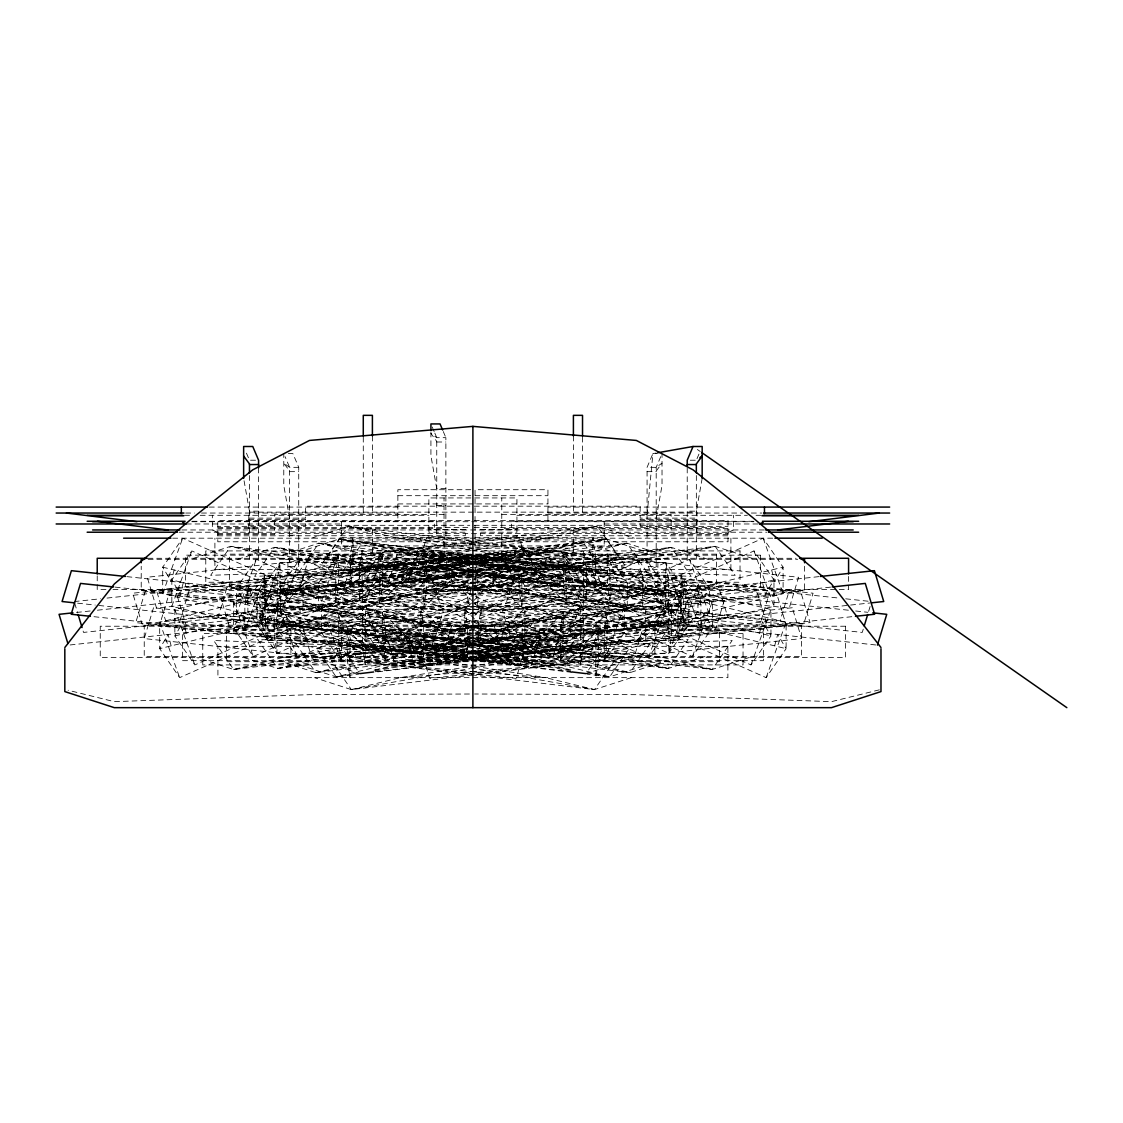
<?xml version="1.0" encoding="UTF-8"?>
<svg xmlns="http://www.w3.org/2000/svg" width="1123" height="1123" viewBox="0 0 1123 1123"><rect width="100%" height="100%" fill="white"/><g stroke="black" fill="none" stroke-linecap="round" stroke-linejoin="round"><path stroke-width="0.75" stroke-dasharray="5 3.75" d="M375.363 671.765L572.856 648.027L607.22 613.228L606.925 644.377L604.286 661.7L474.439 603.907M647.073 514.839L652.912 453.594L656.253 453.004M471.632 612.807L599.135 626.466L589.814 657.306L217.89 617.468L227.211 586.641L469.905 612.625L338.5 554.144L335.861 571.453L335.566 602.602L233.373 627.56L233.373 601.142L369.93 567.803L583.005 542.198L619.812 554.144M470.102 594.137L382.494 555.155L379.855 572.463L379.56 603.613L277.367 628.571L277.367 602.153L413.938 568.814L626.999 543.209L663.819 555.155M470.158 561.739L468.038 575.594L467.744 606.743L365.551 631.702L365.551 605.283L532.625 564.49L626.606 567.957L606.631 538.97L393.569 564.588L256.999 597.927L256.999 624.332L276.974 653.319L668.831 653.319L688.806 624.332L688.806 597.927L552.235 564.588L339.174 538.97L302.354 550.916M474.257 622.395L560.279 660.675L562.932 643.367L563.213 612.217L665.42 587.273L665.42 613.677L528.849 647.016L315.774 672.621L278.967 660.675M704.977 656.534L668.171 668.48L455.096 642.875L318.525 609.536L318.525 583.118L338.5 554.144L338.5 585.462L335.566 602.602L369.93 567.803L534.099 554.144L583.005 542.198L602.981 571.186L508.986 567.719L384.74 598.054L253.335 656.534L233.373 627.56L241.782 613.355L244.842 624.753M247.874 611.6L267.85 640.587L399.255 582.093L523.5 551.758L617.482 555.225L597.506 526.238L548.6 538.184L384.431 551.856L350.067 586.655L350.362 555.506L353.001 538.184L353.001 569.515L350.067 586.655L247.874 611.6L247.874 585.195L384.431 551.856L597.506 526.238L634.327 538.184M643.451 550.916L606.631 538.97L557.724 550.916L393.569 564.588L359.192 599.387L359.486 568.238L362.125 550.916L362.125 582.247L359.192 599.387L256.999 624.332M748.971 657.559L712.164 669.49L499.089 643.886L362.532 610.547L362.532 584.142L382.494 555.155L382.494 586.487L379.56 603.613L413.938 568.814L473.316 563.872M474.622 602.784L597.169 572.87L691.164 576.338L671.189 547.35L622.282 559.296L458.114 572.955L423.75 607.768L424.031 576.604L426.684 559.296L426.684 590.628L423.75 607.768L321.543 632.712L321.543 606.294L458.114 572.955L671.189 547.35L707.995 559.296M470.677 589.603L467.744 606.743L502.107 571.944L715.183 546.34L751.989 558.285M474.945 615.306L481.079 609.087L480.784 640.236L478.145 657.559L478.145 626.227L481.079 609.087L583.272 584.142L583.272 610.547L446.715 643.886L233.64 669.49L196.834 657.559M471.506 644.476L490.709 642.875L525.073 608.076L524.792 639.226L522.139 656.534L522.139 625.216L525.073 608.076L627.28 583.118L627.28 609.536L490.709 642.875L277.634 668.48L240.827 656.534M470.032 562.132L339.174 538.97L319.199 567.957L413.18 564.49L580.254 605.283L580.254 631.702L560.279 660.675L560.279 629.357L563.213 612.217L528.849 647.016L471.225 651.817M299.336 664.914L336.142 676.86L385.063 664.914L549.217 651.256L583.595 616.457L583.3 647.606L580.647 664.914L580.647 633.583L583.595 616.457L685.788 591.498L685.788 617.917L549.217 651.256L374.254 672.284M471.828 671.694L564.392 663.988L598.756 629.189L598.461 660.338L595.822 677.646L595.822 646.315L598.756 629.189L700.949 604.23L700.949 630.649L564.392 663.988L351.317 689.592L314.496 677.646M237.809 559.296L274.616 547.35L487.691 572.955L624.262 606.294L624.262 632.712L604.286 661.7L604.286 630.368L607.22 613.228M656.197 518.264L662.023 485.445L662.023 453.594M702.17 478.342L696.344 511.162L687.22 511.162M174.177 569.965L171.131 581.363L162.709 567.171L182.684 538.184L314.089 596.678L438.335 626.999L469.667 625.848M183.302 582.697L180.256 594.095L171.833 579.903L191.808 550.916L323.213 609.41M247.86 591.077L244.814 602.475L236.392 588.284L256.367 559.296L387.758 617.79L512.004 648.111L605.999 644.644L586.024 673.632L622.83 661.7M271.485 594.306L268.439 605.69L260.017 591.498L279.992 562.511L665.813 562.511L685.788 591.498L677.366 605.69L674.319 594.306M291.854 590.066L288.808 601.465L280.385 587.273L300.36 558.285L431.765 616.766L556.011 647.101L649.992 643.633L630.031 672.621L416.956 647.016L280.385 613.677L280.385 587.273L382.578 612.217L416.956 647.016L581.11 660.675L630.031 672.621L666.837 660.675M656.969 625.764L660.015 614.379L668.438 628.571L648.462 657.559L517.057 599.064L392.811 568.729L210.647 575.327L230.622 546.34L443.697 571.944L470.635 587.09M700.963 624.753L704.023 613.355L712.431 627.56L692.47 656.534L561.065 598.054L436.819 567.719L342.824 571.186L362.799 542.198L575.874 567.803L712.431 601.142L712.431 627.56L610.238 602.602L575.874 567.803L411.706 554.144L362.799 542.198L325.993 554.144M759.485 633.133L762.531 621.735L770.954 635.927L750.978 664.914L619.573 606.434L495.327 576.099L401.332 579.566L421.307 550.579L634.383 576.183L770.954 609.522L770.954 635.927L668.746 610.982L634.383 576.183L470.214 562.511L421.307 550.579L384.501 562.511M774.645 645.865L777.692 634.467L786.114 648.659L766.139 677.646L634.734 619.166L510.488 588.831L416.507 592.298L436.468 563.311L649.543 588.915L786.114 622.254L786.114 648.659L683.907 623.714L649.543 588.915L485.375 575.243L475.268 572.772M863.25 629.175L862.267 632.417L490.344 592.593L499.665 561.753L840.201 598.222M868.64 611.319L871.097 603.205M549.161 640.587L512.355 652.519L299.279 626.915L162.709 593.576L182.684 538.184M558.285 653.319L521.479 665.251L308.404 639.647L171.833 606.308L191.808 550.916M572.169 671.975L372.948 648.027L236.392 614.688L256.367 559.296M631.294 677.646L594.488 689.592L381.413 663.988L244.856 630.649L264.831 575.243L680.973 575.243L700.949 604.23M571.551 672.284L396.587 651.256L260.017 617.917L279.992 562.511L411.397 621.005L535.643 651.34L629.624 647.873L609.649 676.86L587.132 674.151M280.385 613.677L300.36 558.285M318.525 609.536L338.5 554.144M362.532 610.547L382.494 555.155M560.279 660.675L580.254 605.283M604.286 661.7L624.262 606.294M648.462 657.559L668.438 602.153L531.867 568.814L318.806 543.209L281.985 555.155M688.806 597.927L668.831 653.319L537.426 594.825M311.478 538.184L348.298 526.238L561.374 551.856L697.93 585.195L677.955 640.587L267.85 640.587L247.874 585.195M692.47 656.534L712.431 601.142M750.978 664.914L770.954 609.522M766.139 677.646L786.114 622.254M660.731 456.654L656.197 467.336L656.197 566.399L647.073 566.399L647.073 467.336L652.912 453.594L657.46 453.594M696.99 458.689L700.233 451.067M624.262 632.712L522.055 607.768L519.121 590.628L274.616 547.35L254.64 576.338L348.635 572.87L469.47 602.377M244.856 630.649L244.856 604.23L264.831 575.243L396.222 633.737L469.414 651.607M298.83 572.197L318.806 543.209L563.311 586.487L566.245 603.613L668.438 628.571L668.438 602.153M697.93 585.195L697.93 611.6L595.737 586.655L592.804 569.515L348.298 526.238L328.323 555.225L422.304 551.758L473.373 564.223M162.709 593.576L162.709 567.171L264.916 592.116L267.85 609.256L512.355 652.519L532.316 623.546L471.407 625.792M474.987 657.025L521.479 665.251L541.44 636.278L471.828 638.833M244.856 604.23L347.049 629.189L349.983 646.315L594.488 689.592L614.463 660.605L520.482 664.072L471.113 652.014M697.93 611.6L677.955 640.587L546.55 582.093L475.071 564.644M475.324 634.355L668.171 668.48L688.146 639.492L594.151 642.96L471.604 613.046M362.532 584.142L464.725 609.087L467.659 626.227L712.164 669.49L732.14 640.503L638.145 643.97L513.899 613.635L470.986 594.544M656.197 471.056L662.023 463.139L656.197 467.336L647.073 467.336M171.159 645.865L168.113 634.467L159.691 648.659L179.666 677.646L311.071 619.166L435.317 588.831L529.298 592.298L509.337 563.311L460.43 575.243L296.261 588.915L261.898 623.714L159.691 648.659L159.691 622.254L296.261 588.915L509.337 563.311L546.143 575.243M471.365 576.871L544.473 579.566L524.497 550.579L475.591 562.511L311.422 576.183L277.058 610.982L174.851 635.927L174.851 609.522L311.422 576.183L524.497 550.579L561.303 562.511M583.272 584.142L563.311 555.155L431.906 613.635L307.66 643.97L213.665 640.503L233.64 669.49L282.547 657.559L446.715 643.886L470.032 620.275M771.627 569.965L774.673 581.363L783.096 567.171L763.121 538.184L631.716 596.678L507.47 626.999L413.489 623.546L433.45 652.519L482.357 640.587L646.525 626.915L680.889 592.116L783.096 567.171L783.096 593.576L646.525 626.915L433.45 652.519L396.644 640.587M374.956 669.926L408.688 661.7L572.856 648.027L709.413 614.688L709.413 588.284L498.345 639.731L404.35 636.278L424.326 665.251L473.232 653.319L637.401 639.647L671.765 604.848L773.972 579.903L773.972 606.308L637.401 639.647L424.326 665.251L387.519 653.319M311.422 576.183L279.992 593.842L277.058 610.982L277.339 579.833L279.992 562.511L279.992 593.842L665.813 593.842L668.746 610.982L668.466 579.833L665.813 562.511L534.408 621.005L410.162 651.34L316.181 647.873L336.142 676.86L358.672 674.151M296.261 588.915L264.831 606.574L261.898 623.714L262.178 592.565L264.831 575.243L264.831 606.574L680.973 606.574L683.907 623.714L683.626 592.565L680.973 575.243L549.582 633.737L474.692 652.014M548.6 538.184L353.001 569.515L384.431 551.856M473.513 563.844L338.5 585.462L369.93 567.803M472.909 564.504L362.125 582.247L393.569 564.588M646.974 572.197L626.999 543.209L578.092 555.155L382.494 586.487L413.938 568.814M473.415 583.132L426.684 590.628L458.114 572.955M475.169 587.09L502.107 571.944L666.276 558.285L715.183 546.34L735.158 575.327L552.993 568.729L428.747 599.064L297.342 657.559L277.367 628.571L285.789 614.379L288.836 625.764M446.715 643.886L470.663 630.424M472.151 629.596L478.145 626.227L471.225 627.336M490.709 642.875L522.139 625.216L326.54 656.534L277.634 668.48L257.658 639.492L351.653 642.96L475.899 612.625L607.304 554.144L627.28 583.118M528.849 647.016L560.279 629.357L364.694 660.675L315.774 672.621L295.812 643.633L389.793 647.101L514.039 616.766L645.444 558.285L665.42 587.273L656.997 601.465L653.951 590.066M549.217 651.256L580.647 633.583L471.604 651.059M572.856 648.027L604.286 630.368L408.688 661.7M564.392 663.988L595.822 646.315L471.183 666.276M646.525 626.915L677.955 609.256L680.889 592.116L680.608 623.265L677.955 640.587L677.955 609.256L267.85 609.256L267.85 640.587L265.196 623.265L264.916 592.116L299.279 626.915L463.448 640.587L470.186 642.23M637.401 639.647L668.831 621.988L671.765 604.848L671.484 635.997L668.831 653.319L668.831 621.988L276.974 621.988L274.04 604.848L171.833 579.903L171.833 606.308M728.518 532.218L733.459 529.958L733.459 515.303M186.32 633.133L183.274 621.735L174.851 635.927L194.826 664.914L326.232 606.434L450.477 576.099L469.625 576.801M408.379 594.825L276.974 653.319L256.999 597.927M321.543 632.712L341.518 661.7L469.793 604.595M365.551 631.702L385.526 660.675L469.99 623.083M471.548 622.395L516.917 602.195L641.163 571.86M697.945 591.077L700.991 602.475L709.413 588.284L689.438 559.296L558.047 617.79L433.801 648.111L339.806 644.644L359.781 673.632L322.975 661.7M622.591 609.41L753.996 550.916L773.972 579.903L765.549 594.095L762.503 582.697M193.816 558.285L230.622 546.34L469.961 588.691L279.529 558.285L230.622 546.34M399.662 575.243L436.468 563.311L680.973 606.574L680.973 575.243L700.949 630.649M587.273 672.902L609.649 676.86L646.469 664.914M879.323 689.845L831.497 701.65L636.334 694.674L474.636 694M472.98 652.435L425.322 664.072L331.341 660.605L351.317 689.592L470.116 668.564M351.317 689.592L400.223 677.646L469.456 666.557M353.001 569.515L473.541 548.178M475.254 547.884L597.506 526.238M524.497 550.579L279.992 593.842L475.591 562.511M338.5 585.462L583.005 542.198M362.125 582.247L606.631 538.97M473.176 569.712L264.831 606.574L460.43 575.243M474.889 569.403L509.337 563.311M382.494 586.487L626.999 543.209M426.684 590.628L473.176 582.402M474.889 582.093L671.189 547.35M715.183 546.34L474.131 588.999L666.276 558.285M233.64 669.49L469.54 627.743M471.253 627.448L478.145 626.227M277.634 668.48L522.139 625.216M315.774 672.621L560.279 629.357M433.45 652.519L469.611 646.132M471.337 645.823L677.955 609.256L482.357 640.587M336.142 676.86L358.532 672.902M374.029 670.15L580.647 633.583M375.279 670.894L469.976 654.133M471.702 653.825L604.286 630.368M424.326 665.251L668.831 621.988L473.232 653.319M471.842 668.255L595.822 646.315M475.254 563.564L534.099 554.144M474.65 564.223L557.724 550.916M475.155 582.865L622.282 559.296M282.547 657.559L469.484 627.617M385.063 664.914L469.877 651.326M469.316 544.192L478.665 542.999M351.639 564.279L361.002 563.086M460.191 556.924L469.54 555.731M395.633 565.304L404.996 564.097M439.823 561.149L449.172 559.956M483.816 560.138L493.179 558.945M542.339 568.519L551.688 567.326M557.499 581.251L566.848 580.058M381.974 635.772L391.323 634.579M391.099 648.504L400.448 647.311M455.643 656.885L465.006 655.692M499.651 655.874L509 654.681M537.791 651.733L547.14 650.54M479.282 660.113L488.631 658.92M581.784 652.744L591.147 651.551M464.108 672.845L470.355 672.045M74.216 601.591L100.382 598.784M106.994 598.082L446.14 561.753L455.461 592.593L83.537 632.417L82.555 629.175M76.49 612.456L90.444 610.954M97.42 610.21L430.979 574.485L440.3 605.325L68.377 645.149M469.891 574.527L156.546 608.09L147.225 577.25L519.163 537.426L528.484 568.252L471.618 574.344M469.526 603.57L230.229 629.203L220.908 598.362L592.832 558.538L602.153 589.364L472.923 603.205L343.652 589.364L352.973 558.538L724.896 598.362L715.576 629.203L474.58 603.388M818.906 576.632L502.486 610.519L511.807 641.345L849.227 605.213M830.599 587.132L493.362 623.251L502.683 654.077L853.901 616.471M470.032 645.093L355.991 657.306L346.67 626.466L718.594 586.641L727.915 617.468L471.716 644.911M850.602 605.058L869.778 603.009M474.72 563.76L578.092 555.155M326.54 656.534L469.863 644.602M364.694 660.675L469.807 651.93M400.223 677.646L470.593 671.793M470.088 638.903L447.459 639.731L236.392 588.284L236.392 614.688M469.428 694.014L309.471 694.674L114.307 701.65L68.124 690.252M434.812 433.085L436.749 437.675L436.749 536.738L445.873 536.738L445.873 437.675L436.749 437.675L430.923 433.478L436.749 441.395M436.749 441.999L445.873 441.999M288.344 453.594L292.892 453.594L298.732 467.336L298.732 566.399L289.608 566.399L289.608 467.336L285.074 456.654M255.539 460.219L249.46 460.219L245.572 451.067M690.266 460.219L696.344 460.219M298.732 467.336L289.608 467.336L283.782 463.139L289.608 471.056M289.608 471.66L298.732 471.66M647.073 471.66L656.197 471.66M445.873 488.603L436.749 488.603L430.923 455.784L430.923 432.313M470.762 489.712L397.865 489.712L397.865 521.283M397.865 495.692L470.762 495.692M475.043 495.692L547.94 495.692M397.865 503.918L547.94 503.918M436.749 505.518L445.873 505.518M469.807 506.178L305.638 506.178L305.638 518.124L248.787 518.124M474.257 506.178L640.166 506.178L640.166 518.124L697.018 518.124M209.271 507.077L397.865 507.077M547.94 507.077L734.779 507.077M258.585 511.162L249.46 511.162L243.635 478.342M185.688 513.043L194.461 513.043M201.48 513.043L397.865 513.043M547.94 513.043L742.57 513.043M751.343 513.043L761.857 513.043M444.034 514.404L274.644 514.404L274.644 526.35M501.77 514.404L671.161 514.404L671.161 526.35M184.523 515.303L191.472 515.303M200.175 515.303L428.874 515.303M516.931 515.303L747.371 515.303M756.06 515.303L761.282 515.303M248.787 519.345L305.638 519.345L305.638 526.35L217.792 526.35M697.018 519.345L640.166 519.345L640.166 526.35L728.013 526.35M469.807 520.384L217.792 520.384L217.792 541.777L444.034 541.777M474.257 520.384L728.013 520.384L728.013 541.777L501.77 541.777M192.145 521.283L434.32 521.283L434.32 527.459M753.659 521.283L511.484 521.283L511.484 527.459M191.794 521.718L754.01 521.718M186.278 523.978L341.603 523.978M604.202 523.978L759.527 523.978M248.787 525.311L469.779 525.311M474.271 525.311L697.018 525.311M217.792 527.571L469.779 527.571M474.271 527.571L728.013 527.571M249.46 528.063L258.585 528.063M687.22 528.063L696.344 528.063M217.792 528.61L444.034 528.61L444.034 497.938M728.013 528.61L501.77 528.61L501.77 497.938M465.315 529.719L428.874 529.719L428.874 532.218L465.315 532.218M480.49 529.719L516.931 529.719L516.931 532.218L480.49 532.218M181.842 529.958L764.468 529.958M179.119 532.218L372.597 532.218M573.207 532.218L766.686 532.218M217.792 533.551L728.013 533.551M217.792 534.59L274.644 534.59L274.644 527.571M728.013 534.59L671.161 534.59L671.161 527.571M289.608 535.18L298.732 535.18M647.073 535.18L656.197 535.18M217.792 535.811L465.315 535.699L465.315 529.509L428.874 529.509L428.874 497.938L516.931 497.938L516.931 529.509L480.49 529.509L480.49 535.699L728.013 535.811M341.603 537.706L470.762 537.706M475.043 537.706L604.202 537.706M172.675 538.184L773.129 538.184M341.603 539.966L470.762 539.966M475.043 539.966L604.202 539.966M372.597 548.192L573.207 548.192M147.955 558.285L796.095 558.285M148.124 559.296L797.681 559.296M105.969 589.603L97.224 589.603L97.224 575.692M112.974 589.603L848.581 589.603L848.581 575.692M348.298 526.238L397.205 538.184L561.374 551.856L592.804 569.515L592.804 538.184L595.443 555.506L595.737 586.655L561.374 551.856M339.174 538.97L388.081 550.916L552.235 564.588L583.679 582.247L586.613 599.387L688.806 624.332M318.806 543.209L367.712 555.155L531.867 568.814L563.311 586.487L563.311 555.155L583.272 610.547M274.616 547.35L323.522 559.296L487.691 572.955L519.121 590.628L519.121 559.296L521.774 576.604L522.055 607.768L487.691 572.955M279.529 558.285L443.697 571.944L478.061 606.743L580.254 631.702M475.141 630.424L499.089 643.886L663.258 657.559L712.164 669.49M318.525 583.118L420.732 608.076L423.666 625.216L455.096 642.875L619.264 656.534L668.171 668.48M308.404 639.647L274.04 604.848L274.321 635.997L276.974 653.319L276.974 621.988L308.404 639.647L472.572 653.319L521.479 665.251M372.948 648.027L338.584 613.228L341.518 630.368L372.948 648.027L537.117 661.7L570.849 669.926M260.017 617.917L260.017 591.498L362.21 616.457L365.157 633.583L396.587 651.256L560.742 664.914L609.649 676.86M381.413 663.988L347.049 629.189L347.344 660.338L349.983 677.646L349.983 646.315L381.413 663.988L545.581 677.646L594.488 689.592M473.485 542.437L426.642 537.426L417.321 568.252L789.258 608.09L798.579 577.25L475.001 542.606M845.703 598.812L871.588 601.591M848.384 610.21L514.825 574.485L505.504 605.325L877.428 645.149M855.698 610.996L867.77 612.288M473.583 588.677L431.836 584.213L441.142 553.372L813.08 593.211L803.759 624.037L474.903 588.817M126.899 576.632L443.318 610.519L433.997 641.345L96.957 605.255M115.206 587.132L452.443 623.251L443.122 654.077L91.904 616.471M469.976 627.28L168.689 595.008L159.382 625.848L531.305 665.686L540.626 634.846L471.702 627.462M77.599 603.177L95.202 605.058M473.134 658.766L135.743 622.619L145.064 591.793L517.001 631.631L507.68 662.458L474.65 658.92M467.14 542.999L473.373 543.785M584.802 563.086L594.165 564.279M476.264 555.731L485.613 556.924M540.809 564.097L550.172 565.304M496.633 559.956L505.982 561.149M452.625 558.945L461.988 560.138M394.117 567.326L403.466 568.519M378.956 580.058L388.305 581.251M554.481 634.579L563.83 635.772M545.357 647.311L554.706 648.504M480.798 655.692L490.161 656.885M436.805 654.681L446.154 655.874M398.665 650.54L408.014 651.733M457.173 658.92L466.522 660.113M354.657 651.551L364.02 652.744M473.892 671.849L481.697 672.845M397.205 538.184L469.905 549.835M471.632 550.102L592.804 569.515M470.214 562.511L665.813 593.842L665.813 562.511L685.788 617.917M411.706 554.144L607.304 585.462L610.238 602.602L609.943 571.453L607.304 554.144L627.28 609.536M388.081 550.916L469.428 563.943M471.155 564.223L583.679 582.247L583.679 550.916L586.318 568.238L586.613 599.387L552.235 564.588M367.712 555.155L469.835 571.509M471.562 571.789L563.311 586.487M485.375 575.243L680.973 606.574L649.543 588.915M323.522 559.296L519.121 590.628M499.089 643.886L464.725 609.087L465.02 640.236L467.659 657.559L467.659 626.227L472.853 627.055M474.58 627.336L663.258 657.559M455.096 642.875L420.732 608.076L421.013 639.226L423.666 656.534L423.666 625.216L619.264 656.534M463.448 640.587L267.85 609.256L299.279 626.915M365.551 605.283L385.526 660.675L382.873 643.367L382.578 612.217L385.526 629.357L581.11 660.675M396.587 651.256L362.21 616.457L362.504 647.606L365.157 664.914L365.157 633.583L560.742 664.914M321.543 606.294L341.518 661.7L341.518 630.368L473.078 651.438M474.804 651.719L537.117 661.7M472.572 653.319L276.974 621.988L473.26 656.73M349.983 646.315L472.881 666.009M474.622 666.276L545.581 677.646M421.307 550.579L469.526 559.114M471.239 559.408L665.813 593.842L634.383 576.183M362.799 542.198L469.554 561.093M471.281 561.402L607.304 585.462L607.304 554.144M471.758 562.441L583.679 582.247M423.666 625.216L473.597 634.046M385.526 660.675L385.526 629.357L473.33 644.897M475.057 645.192L630.031 672.621M365.157 633.583L571.775 670.15M341.518 630.368L570.526 670.894M436.468 563.311L473.569 572.365M304.642 571.86L428.888 602.195L472.685 621.693M471.871 642.651L512.355 652.519M217.286 532.218L212.345 529.958L212.345 515.303M575.874 567.803L607.304 585.462M467.659 626.227L473.653 629.596M385.526 629.357L416.956 647.016M697.369 449.495L700.233 451.502M531.867 568.814L566.245 603.613L565.95 572.463L563.311 555.155M443.29 431.569L445.873 437.675M432.215 426.993L434.166 431.569M763.121 538.184L783.096 593.576M753.996 550.916L773.972 606.308M689.438 559.296L709.413 614.688M645.444 558.285L665.42 613.677M277.367 602.153L297.342 657.559M233.373 601.142L253.335 656.534M174.851 609.522L194.826 664.914M159.691 622.254L179.666 677.646M74.708 603.205L77.641 612.947M289.608 518.264L283.782 485.445L283.782 453.594M341.518 661.7L338.879 644.377L338.584 613.228M804.587 566.259L804.587 590.628L141.217 590.628L141.217 566.259M730.905 538.184L730.905 569.515L214.9 569.515L214.9 538.184M697.018 533.551L697.018 512.144L248.787 512.144L248.787 533.551M696.344 475.506L696.344 559.296M687.22 467.982L687.22 559.296M657.896 562.511L657.896 593.842M654.877 621.988L654.877 653.319M645.753 609.256L645.753 640.587M642.721 575.243L642.721 606.574M604.202 521.718L604.202 545.932L341.603 545.932L341.603 521.718M582.528 437.128L582.528 514.404M573.404 436.019L573.404 514.404M573.207 529.958L573.207 554.158M547.94 521.283L547.94 489.712L475.043 489.712L475.043 520.384M547.94 527.459L547.94 529.958M516.931 535.699L516.931 538.184M501.77 533.551L501.77 554.158M475.043 525.311L475.043 545.932M444.034 533.551L444.034 554.158M428.874 535.699L428.874 538.184M397.865 527.459L397.865 529.958M372.401 436.019L372.401 514.404M372.597 529.958L372.597 554.158M363.276 437.128L363.276 514.404M303.084 575.243L303.084 606.574M300.052 609.256L300.052 640.587M290.927 621.988L290.927 653.319M287.909 562.511L287.909 593.842M258.585 467.982L258.585 559.296M249.46 475.506L249.46 559.296M153.528 607.74L144.207 638.58L516.145 678.418L525.466 647.578L153.528 607.74M189.071 590.782L179.75 621.609L551.674 661.447L560.995 630.607L189.071 590.782M271.204 587.652L261.884 618.478L633.821 658.317L643.128 627.476L271.204 587.652M308.965 557.513L299.644 588.354L671.582 628.192L680.903 597.352L308.965 557.513M397.149 554.383L387.828 585.223L759.766 625.062L769.087 594.221L397.149 554.383M417.517 550.158L408.196 580.984L780.134 620.822L789.455 589.982L417.517 550.158M528.287 550.158L156.35 589.982L165.671 620.822L537.608 580.984L528.287 550.158M504.648 553.372L132.725 593.211L142.045 624.037L513.969 584.213L504.648 553.372M548.656 554.383L176.718 594.221L186.039 625.062L557.977 585.223L548.656 554.383M636.839 557.513L264.902 597.352L274.223 628.192L646.16 588.354L636.839 557.513M674.6 587.652L302.677 627.476L311.983 658.317L683.921 618.478L674.6 587.652M756.734 590.782L384.81 630.607L394.131 661.447L766.054 621.609L756.734 590.782M800.741 591.793L428.804 631.631L438.124 662.458L810.062 622.619L800.741 591.793M777.102 595.008L405.178 634.846L414.499 665.686L786.423 625.848L777.102 595.008M792.276 607.74L420.339 647.578L429.66 678.418L801.597 638.58L792.276 607.74M740.029 550.916L205.776 550.916L205.776 582.247L740.029 582.247L740.029 550.916M716.404 554.144L229.401 554.144L229.401 585.462L716.404 585.462L716.404 554.144M760.397 555.155L185.407 555.155L185.407 586.487L760.397 586.487L760.397 555.155M801.569 625.216L144.235 625.216L144.235 656.534L801.569 656.534L801.569 625.216M845.563 626.227L100.242 626.227L100.242 657.559L845.563 657.559L845.563 626.227M763.415 629.357L182.389 629.357L182.389 660.675L763.415 660.675L763.415 629.357M719.422 630.368L226.383 630.368L226.383 661.7L719.422 661.7L719.422 630.368M743.047 633.583L202.758 633.583L202.758 664.914L743.047 664.914L743.047 633.583M727.886 646.315L217.918 646.315L217.918 677.646L727.886 677.646L727.886 646.315M478.061 606.743L475.127 589.603L475.127 558.285L477.766 575.594L478.061 606.743"/><path stroke-width="1.5" d="M864.233 625.932L867.672 614.576M877.428 645.149L886.749 614.323L872.796 612.821M702.17 478.342L702.17 446.491L693.045 446.491L687.22 460.219L687.22 465.736M64.825 647.48L114.307 583.988L193.296 517.394L252.745 469.835L309.471 440.441L472.895 426.375L636.334 440.441L693.059 469.835L752.508 517.394L831.497 583.988L880.979 647.48M699.84 457.707L702.17 456.022L696.344 463.939L696.344 472.881M763.233 522.279L759.527 523.978L889.655 523.978M657.924 452.709L693.045 446.491M808.841 521.718L879.351 513.043M777.832 529.958L848.342 521.283M359.781 673.632L373.636 671.975M73.009 612.821L59.056 614.323L67.885 643.535M820.38 576.464L874.41 570.681L883.731 601.521L871.532 602.826M832.171 586.964L865.286 583.413L874.606 614.253L855.417 616.302M249.46 464.543L258.585 464.543M687.22 464.543L696.344 464.543M56.15 507.077L207.53 507.077M740.015 507.077L889.655 507.077M56.15 513.043L183.947 513.043M763.612 513.043L889.655 513.043M87.159 515.303L182.782 515.303M763.022 515.303L858.646 515.303M92.605 515.752L183.877 515.752M761.927 515.752L853.199 515.752M87.159 521.283L185.141 521.283M762.419 521.283L858.646 521.283M92.605 521.718L109.998 521.718M835.807 521.718L853.199 521.718M56.15 523.978L186.278 523.978L182.572 522.279M92.605 529.958L179.919 529.958M765.704 529.958L853.199 529.958M87.159 532.218L177.392 532.218M768.413 532.218L858.646 532.218M123.6 538.184L170.921 538.184M774.884 538.184L822.204 538.184M147.239 558.285L97.224 558.285L97.224 573.951M799.59 558.285L848.581 558.285L848.581 573.951M144.727 559.296L141.217 559.296L141.217 562.777M801.078 559.296L804.587 559.296L804.587 562.777M125.425 576.464L71.395 570.681L62.074 601.521L74.272 602.826M113.634 586.964L80.519 583.413L71.198 614.253L90.387 616.302M572.169 671.975L586.024 673.632M66.454 513.043L136.964 521.718M97.462 521.283L167.973 529.958M701.678 452.513L1066.85 707.658M243.635 456.022L249.46 463.939L249.46 472.881M442.644 430.039L440.048 423.933L430.923 423.933L430.923 430.642M78.133 614.576L82.063 627.546M880.979 648.757L880.979 691.586L831.497 707.658L114.307 707.658L64.825 691.586L64.825 648.757M764.468 507.077L764.468 513.576M582.528 436.019L582.528 415.342L573.404 415.342L573.404 436.019M472.895 426.375L472.895 707.658M372.401 436.019L372.401 415.342L363.276 415.342L363.276 436.019M258.585 467.884L258.585 460.219L252.759 446.491L243.635 446.491L243.635 478.342M181.336 507.077L181.336 513.576"/></g></svg>
